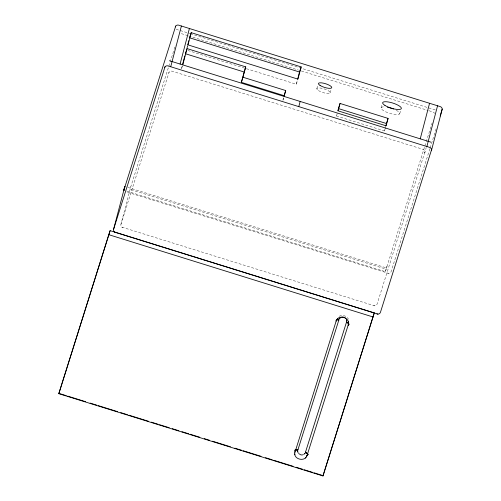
<?xml version="1.0" encoding="UTF-8"?>
<svg xmlns="http://www.w3.org/2000/svg" width="501" height="501" viewBox="0 0 501 501"><rect width="100%" height="100%" fill="white"/><g stroke="black" fill="none" stroke-linecap="round" stroke-linejoin="round"><path stroke-width="0.38" stroke-dasharray="2.5 1.88" d="M120.973 224.216L169.119 72.131A2.793 2.687 14.7 0 1 172.162 71.223L422.982 149.329A2.793 2.687 14.7 0 1 424.954 151.797L377.128 303.982A2.793 2.687 14.7 0 1 374.61 305.848L121.968 227.172A2.793 2.687 14.7 0 1 120.973 224.216L130.78 186.81L175.438 45.24M424.954 151.797L424.842 152.724L426.213 147.488M181.525 68.531L182.301 65.568M186.948 47.858L187.512 45.704M282.921 100.106L283.503 97.883M187.869 50.476L296.316 84.249L297.45 79.935M385.895 126.546L384.511 130.943L336.478 115.981L337.06 113.765M384.511 130.943L385.676 126.496M126.834 191.15L385.338 271.648L424.654 146.705M187.073 47.82L187.769 45.622M181.6 68.549L182.521 65.618M282.996 100.125L283.685 97.927M296.316 84.249L297.7 79.853M316.814 88.627L317.972 84.97M330.153 92.785L331.08 89.854M336.478 115.981L337.173 113.783M381.048 107.828L381.975 104.903M399.723 113.646L400.881 109.982M424.886 145.966L432.163 122.908M385.338 271.648L386.941 266.582A2.793 2.687 14.7 0 1 383.459 268.311L132.64 190.205A2.793 2.687 14.7 0 1 130.78 186.81M429.883 148.709L391.143 271.517A2.793 2.687 14.7 0 1 388.626 273.383L126.171 191.82M430.115 147.964L436.459 127.868M168.68 72.958L169.119 72.131M339.139 316.231C342.39 314.459 346.83 315.849 348.489 319.156M387.668 273.252L388.626 273.383M373.652 305.716L374.61 305.848M176.152 29.302L189.704 33.473M190.342 33.717L436.252 110.251M187.944 35.677L181.969 33.817A2.793 2.687 14.7 0 0 180.529 33.749M188.689 35.909L298.427 70.084M301.408 71.01L428.311 110.533M429.063 110.765L432.795 111.923A2.793 2.687 14.7 0 1 434.549 113.476M127.912 187.437L386.415 267.935M121.968 227.172L122.826 227.611M396.297 110.283A9.782 2.674 17.5 0 1 397.293 114.629A9.782 2.674 17.5 0 1 383.672 110.74A9.782 2.674 17.5 0 1 384.267 106.851M318.423 90.549A6.989 1.91 17.5 0 0 329.802 93.192A6.989 1.91 17.5 0 0 322.231 88.383A6.989 1.91 17.5 0 0 318.423 90.549"/><path stroke-width="0.75" d="M307.865 454.601C307.971 454.77 307.482 452.929 307.839 454.72M431.518 149.812L380.459 312.255A2.793 2.687 14.7 0 1 377.942 314.114L114.623 232.113A2.793 2.687 14.7 0 1 113.627 229.164L124.317 188.426L124.918 186.504L123.847 190.217L175.701 26.083A2.793 2.687 14.7 0 1 178.738 25.182L440.235 106.613A2.793 2.687 14.7 0 1 442.208 109.08L431.405 150.738L431.518 149.812A2.793 2.687 14.7 0 0 429.545 147.344L168.054 65.913A2.793 2.687 14.7 0 0 165.011 66.821L113.627 229.164M348.327 323.208L348.69 324.423L348.734 323.652C348.189 324.761 348.157 322.218 348.552 323.433L348.42 323.94M294.732 453.048L336.052 321.435C337.925 313.532 351.145 317.584 348.139 325.199L307.176 455.065C305.547 462.21 293.793 459.674 294.745 452.923M295.008 450.055L294.776 450.437M442.208 109.08L440.216 115.956M306.938 455.791L307.407 455.447L306.969 455.71L307.107 455.315M336.29 320.709L335.952 320.54L336.121 321.179M348.846 324.567L348.865 323.859L348.69 324.423M348.921 324.435L348.777 324.147M348.477 324.949L348.139 325.199L348.339 324.548M297.838 450.03L297.03 449.579L296.31 449.967L297.87 449.961L338.989 319.594L337.906 319.995C336.572 319.319 339.521 319.337 338.864 320.007M305.428 452.39L306.756 453.223L306.374 452.484L305.403 452.459L346.567 321.955L347.249 322.901L347.882 322.857L346.554 322.024M294.889 451.952L294.832 450.906M170.722 66.746L181.406 26.008M180.084 64.053L189.409 28.501M182.69 64.084L184.825 55.943M187.7 44.984L188.833 40.669M182.752 64.886L187.03 48.591L245.728 66.871L241.394 82.364L284.086 95.66L285.702 90.537L243.01 77.242M191.207 32.665L188 44.89L297.932 79.12L301.139 66.902L191.207 32.665L189.591 37.794L299.523 72.031L297.638 79.214M241.394 82.364L245.728 66.871M284.148 96.461L285.702 90.537M298.796 106.632L300.162 101.446M337.843 110.796L338.231 109.318M340.041 103.45L338.1 110.859L386.127 125.814L388.068 118.405L340.041 103.45L338.425 108.579L386.453 123.534L385.87 125.757M295.621 449.56L295.458 450.073C296.642 449.503 294.413 450.205 295.339 450.117M420.233 138.833L429.557 103.287M426.877 146.511L437.561 105.78M322.963 475.95L374.272 312.912L322.963 475.95L58.799 393.686L110.107 230.648L373.527 312.68M307.802 454.839L307.927 454.401M337.593 318.755L337.925 318.473M348.414 322.124L348.308 321.705M336.409 320.252L336.584 319.707C337.668 319.131 335.582 320.972 336.885 319.644M337.906 319.995L338.488 319.619L337.906 319.995L337.611 319.588L338.037 319.594M346.98 322.262L347.249 322.901L347.375 322.5L346.523 322.093M348.383 323.978L348.408 323.471M58.799 393.686L110.107 230.648M185.639 52.987L187.03 48.591M299.523 72.031L301.139 66.902M386.453 123.534L388.068 118.405M296.911 449.961L297.03 449.579L297.369 449.986L296.492 449.954L297.03 449.579M306.249 452.866L306.374 452.484L305.854 452.628L306.612 453.104L306.374 452.484M294.92 454.795L294.813 454.376M305.303 458.027L305.635 457.745M336.403 320.202L336.672 319.82M175.262 26.91L175.701 26.083M164.572 67.648L165.011 66.821M295.202 450.148L295.577 449.622M307.614 454.012L307.595 453.286L307.708 454.025M306.249 456.987L306.524 456.593M347.249 322.901L347.732 322.744L347.375 322.5M297.951 449.698L297.87 449.961M336.703 319.907L336.979 319.513M339.828 318.317L339.246 318.786L340.73 317.553M304.564 453.737L305.134 453.311L303.662 454.501M341.607 317.196L342.377 317.089A3.607 3.469 14.7 0 1 345.227 317.972L345.796 318.498M302.786 454.858L301.088 454.952L298.596 453.555M307.201 453.574L307.545 453.305L307.432 453.8L307.057 453.455L307.37 453.58M376.977 313.983L377.942 314.114M185.414 53.72L244.112 72M169.413 60.727L430.904 142.159M108.936 234.737L373.101 317.001M58.792 393.335L66.257 395.658M67.748 396.122L85.658 401.696M90.136 403.092L96.85 405.184M98.34 405.647L117.741 411.69M120.728 412.617L127.448 414.709M128.939 415.179L148.34 421.216M151.327 422.149L158.04 424.241M159.531 424.704L169.232 427.722M172.219 428.656L178.932 430.747M181.919 431.674L188.633 433.766M190.13 434.229L199.83 437.254M204.308 438.644L209.531 440.273M212.512 441.206L230.422 446.779M234.9 448.176L241.62 450.267M243.11 450.731L261.021 456.305M265.499 457.701L272.212 459.793M273.703 460.256L293.104 466.299M296.091 467.226L302.804 469.318M304.301 469.788L312.505 472.343M314.002 472.806L322.206 475.361M114.623 232.113L115.487 232.558M305.447 452.322L305.529 452.059M346.31 319.294L346.824 321.141L346.617 320.433M298.082 452.76L297.556 450.956L297.776 451.62M307.783 454.288L307.833 454.695M348.408 324.905L348.458 325.318M124.417 190.267A2.793 2.687 14.7 0 1 124.317 188.426M387.442 107.233A9.782 2.674 17.5 0 1 388.626 107.483M389.227 107.627A9.782 2.674 17.5 0 1 393.46 108.986M320.039 85.421A6.989 1.91 17.5 0 0 331.418 88.063A6.989 1.91 17.5 0 0 323.846 83.254A6.989 1.91 17.5 0 0 320.039 85.421M384.918 105.385A9.782 2.674 17.5 0 0 400.85 109.093A9.782 2.674 17.5 0 0 390.241 102.354A9.782 2.674 17.5 0 0 384.918 105.385"/></g></svg>
